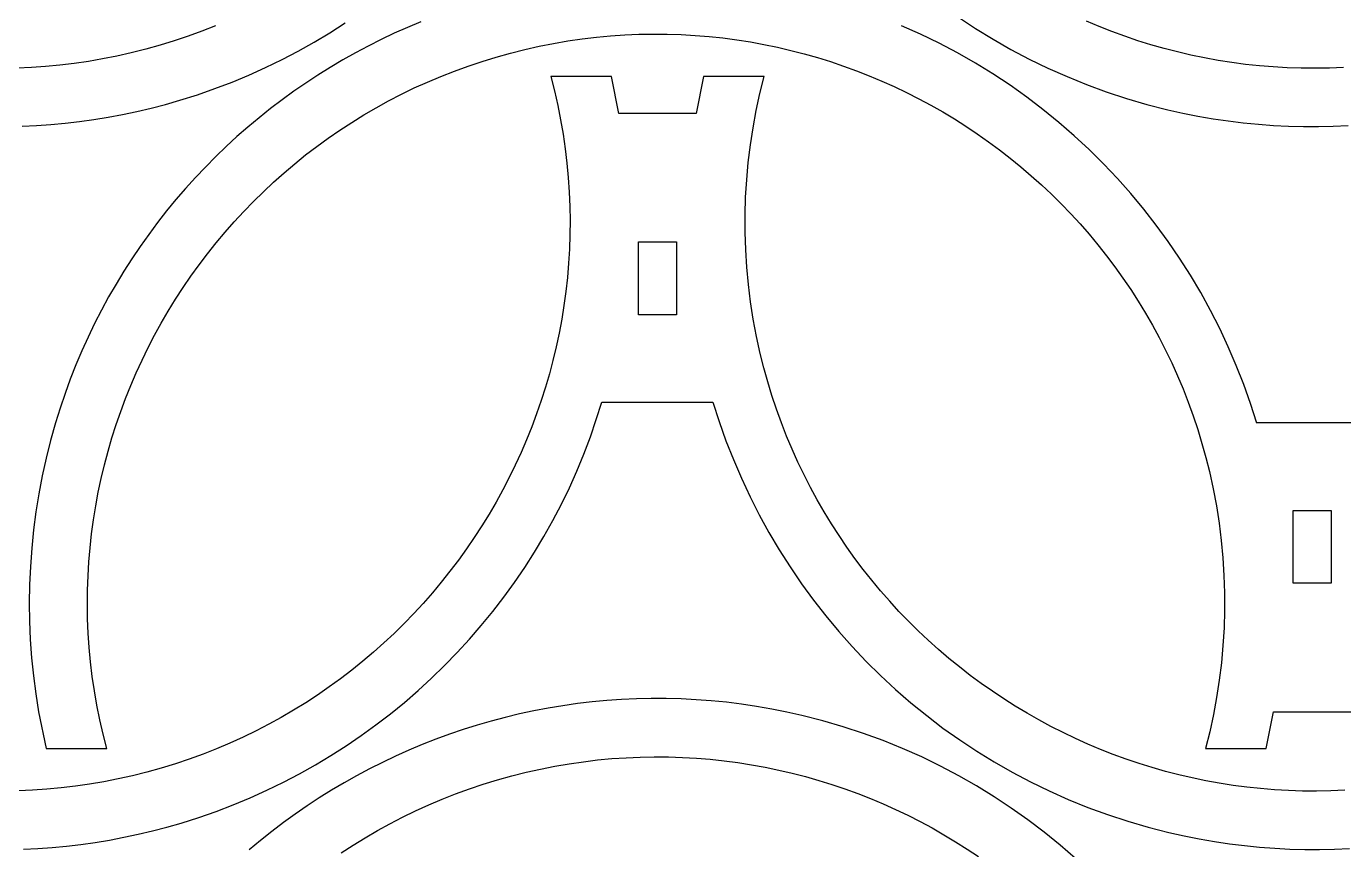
# Model space of a CAD drawing. Extents: x 378 to 958, y 20 to 900.
# Drawn here: x 486 to 576.4, y 627 to 683.4 of the extents above; entities that cross this region are included whole.
import ezdxf

# ---------------------------------------------------------------- set-up
doc = ezdxf.new("R2010")
doc.units = 0
doc.layers.get('0').update_dxf_attribs({"linetype": 'CONTINUOUS'})

msp = doc.modelspace()

# ---------------------------------------------------------------- linework, layer by layer
at = {"color": 4}
for p, q in [((549.962457, 684.046088), (551.135731, 683.269541)), ((498.075514, 683.070076), (497.133206, 682.726993)), ((499.004478, 683.435633), (498.075514, 683.070076)), ((505.777955, 682.327192), (506.847633, 682.96919)), ((506.847633, 682.96919), (507.897223, 683.641171)), ((512.187878, 683.339393), (511.277944, 682.932823)), ((513.107376, 683.72509), (512.187878, 683.339393)), ((547.359514, 682.872169), (546.051246, 683.454392)), ((551.135731, 683.269541), (552.337333, 682.529954)), ((559.621087, 683.392067), (558.756132, 683.755389)), ((560.49512, 683.049309), (559.621087, 683.392067)), ((561.37786, 682.727344), (560.49512, 683.049309)), ((495.20951, 682.109833), (494.228598, 681.836547)), ((496.177792, 682.40678), (495.20951, 682.109833)), ((497.133206, 682.726993), (496.177792, 682.40678)), ((504.688811, 681.715762), (505.777955, 682.327192)), ((510.377945, 682.505595), (509.488255, 682.057924)), ((511.277944, 682.932823), (510.377945, 682.505595)), ((521.216876, 682.046756), (522.197076, 682.240129)), ((522.197076, 682.240129), (523.17675, 682.407675)), ((523.17675, 682.407675), (524.155526, 682.549623)), ((524.155526, 682.549623), (525.133034, 682.666202)), ((525.133034, 682.666202), (526.1089, 682.757639)), ((526.1089, 682.757639), (527.082753, 682.824166)), ((527.082753, 682.824166), (528.054221, 682.866009)), ((528.054221, 682.866009), (529.022933, 682.883398)), ((529.022933, 682.883398), (529.988516, 682.876562)), ((529.988516, 682.876562), (530.950599, 682.84573)), ((530.950599, 682.84573), (531.908809, 682.79113)), ((531.908809, 682.79113), (532.862776, 682.712991)), ((532.862776, 682.712991), (533.812126, 682.611542)), ((533.812126, 682.611542), (534.756489, 682.487012)), ((534.756489, 682.487012), (535.695492, 682.339629)), ((535.695492, 682.339629), (536.628763, 682.169623)), ((536.628763, 682.169623), (537.555931, 681.977222)), ((548.642111, 682.249178), (547.359514, 682.872169)), ((549.898375, 681.586368), (548.642111, 682.249178)), ((552.337333, 682.529954), (553.566599, 681.82828)), ((562.268934, 682.426402), (561.37786, 682.727344)), ((563.167971, 682.14671), (562.268934, 682.426402)), ((564.074598, 681.888497), (563.167971, 682.14671)), ((491.274758, 681.174527), (490.295093, 681.006984)), ((492.254949, 681.367896), (491.274758, 681.174527)), ((493.235293, 681.58732), (492.254949, 681.367896)), ((494.228598, 681.836547), (493.235293, 681.58732)), ((503.58082, 681.135481), (504.688811, 681.715762)), ((508.609249, 681.590025), (507.741298, 681.102115)), ((509.488255, 682.057924), (508.609249, 681.590025)), ((517.294011, 681.007868), (518.262297, 681.304815)), ((518.262297, 681.304815), (519.243214, 681.578101)), ((519.243214, 681.578101), (520.236523, 681.827328)), ((520.236523, 681.827328), (521.216876, 682.046756)), ((537.555931, 681.977222), (538.476624, 681.762655)), ((538.476624, 681.762655), (539.39047, 681.526151)), ((539.39047, 681.526151), (540.297097, 681.267939)), ((540.297097, 681.267939), (541.196134, 680.988247)), ((551.127639, 680.884694), (549.898375, 681.586368)), ((553.566599, 681.82828), (554.822865, 681.165471)), ((554.822865, 681.165471), (556.105465, 680.542479)), ((564.988445, 681.651993), (564.074598, 681.888497)), ((565.909139, 681.437426), (564.988445, 681.651993)), ((566.836308, 681.245025), (565.909139, 681.437426)), ((567.76958, 681.075019), (566.836308, 681.245025)), ((486.389121, 680.590499), (485.41766, 680.548655)), ((487.362967, 680.657025), (486.389121, 680.590499)), ((488.338825, 680.748462), (487.362967, 680.657025)), ((489.316325, 680.865038), (488.338825, 680.748462)), ((490.295093, 681.006984), (489.316325, 680.865038)), ((501.310784, 680.070704), (502.454604, 680.586934)), ((502.454604, 680.586934), (503.58082, 681.135481)), ((506.884776, 680.594409), (506.040057, 680.067122)), ((507.741298, 681.102115), (506.884776, 680.594409)), ((514.467315, 679.979013), (515.396282, 680.34457)), ((515.396282, 680.34457), (516.338594, 680.687654)), ((516.338594, 680.687654), (517.294011, 681.007868)), ((541.196134, 680.988247), (542.087207, 680.687304)), ((542.087207, 680.687304), (542.969946, 680.365339)), ((542.969946, 680.365339), (543.843979, 680.022581)), ((552.329241, 680.145107), (551.127639, 680.884694)), ((556.105465, 680.542479), (557.413736, 679.960256)), ((568.708585, 680.927636), (567.76958, 681.075019)), ((569.652949, 680.803106), (568.708585, 680.927636)), ((570.602301, 680.701657), (569.652949, 680.803106)), ((571.556269, 680.623518), (570.602301, 680.701657)), ((572.514481, 680.568918), (571.556269, 680.623518)), ((573.476566, 680.538086), (572.514481, 680.568918)), ((574.442151, 680.53125), (573.476566, 680.538086)), ((575.410866, 680.548639), (574.442151, 680.53125)), ((576.382337, 680.590482), (575.410866, 680.548639)), ((498.972819, 679.137529), (500.149982, 679.587375)), ((500.149982, 679.587375), (501.310784, 680.070704)), ((505.207513, 679.520469), (504.387519, 678.954667)), ((506.040057, 680.067122), (505.207513, 679.520469)), ((512.650362, 679.182062), (513.551929, 679.591378)), ((513.551929, 679.591378), (514.467315, 679.979013)), ((526.167007, 679.971791), (522.004307, 679.971791)), ((522.004307, 679.971791), (522.256063, 678.980656)), ((526.673307, 677.442791), (526.167007, 679.971791)), ((532.481907, 679.971791), (531.975707, 677.442791)), ((536.644707, 679.971791), (532.481907, 679.971791)), ((536.353014, 678.810043), (536.644707, 679.971791)), ((543.843979, 680.022581), (544.708934, 679.659259)), ((544.708934, 679.659259), (545.564439, 679.275602)), ((553.502515, 679.36856), (552.329241, 680.145107)), ((554.646796, 678.556005), (553.502515, 679.36856)), ((557.413736, 679.960256), (558.747013, 679.419756)), ((558.747013, 679.419756), (560.104632, 678.92193)), ((496.571893, 678.34062), (497.779915, 678.721749)), ((497.779915, 678.721749), (498.972819, 679.137529)), ((504.387519, 678.954667), (503.580446, 678.36993)), ((510.889637, 678.299971), (511.762852, 678.751461)), ((511.762852, 678.751461), (512.650362, 679.182062)), ((522.256063, 678.980656), (522.480685, 677.989015)), ((536.097959, 677.639214), (536.353014, 678.810043)), ((545.564439, 679.275602), (546.410122, 678.871838)), ((546.410122, 678.871838), (547.245611, 678.448196)), ((547.245611, 678.448196), (548.070535, 678.004904)), ((555.761421, 677.708395), (554.646796, 678.556005)), ((560.104632, 678.92193), (561.485928, 678.46773)), ((561.485928, 678.46773), (562.890236, 678.05811)), ((492.644653, 677.363271), (493.628448, 677.571555)), ((493.628448, 677.571555), (494.611151, 677.803766)), ((494.611151, 677.803766), (495.592415, 678.060067)), ((495.592415, 678.060067), (496.571893, 678.34062)), ((502.786669, 677.766475), (502.006561, 677.144516)), ((503.580446, 678.36993), (502.786669, 677.766475)), ((509.187043, 677.335909), (510.030955, 677.827988)), ((510.030955, 677.827988), (510.889637, 678.299971)), ((522.480685, 677.989015), (522.678413, 676.997265)), ((535.879546, 676.460526), (536.097959, 677.639214)), ((548.070535, 678.004904), (548.884521, 677.542193)), ((556.845725, 676.826681), (555.761421, 677.708395)), ((562.890236, 678.05811), (564.316893, 677.69402)), ((564.316893, 677.69402), (565.354015, 677.461368)), ((486.738413, 676.606944), (487.721463, 676.675076)), ((487.721463, 676.675076), (488.705505, 676.766161)), ((488.705505, 676.766161), (489.690193, 676.88036)), ((489.690193, 676.88036), (490.675179, 677.017836)), ((490.675179, 677.017836), (491.660115, 677.178753)), ((491.660115, 677.178753), (492.644653, 677.363271)), ((502.006561, 677.144516), (501.240494, 676.504269)), ((507.544481, 676.293046), (508.358139, 676.824129)), ((508.358139, 676.824129), (509.187043, 677.335909)), ((522.678413, 676.997265), (522.849482, 676.005801)), ((531.975707, 677.442791), (526.673307, 677.442791)), ((548.884521, 677.542193), (549.687198, 677.06029)), ((549.687198, 677.06029), (550.478194, 676.559425)), ((557.899043, 675.911816), (556.845725, 676.826681)), ((565.354015, 677.461368), (566.391278, 677.255191)), ((566.391278, 677.255191), (567.42831, 677.075276)), ((567.42831, 677.075276), (568.464737, 676.921405)), ((568.464737, 676.921405), (569.500186, 676.793364)), ((569.500186, 676.793364), (570.534283, 676.690938)), ((570.534283, 676.690938), (571.566656, 676.61391)), ((485.756702, 676.561601), (486.738413, 676.606944)), ((500.488843, 675.84595), (499.75198, 675.169774)), ((501.240494, 676.504269), (500.488843, 675.84595)), ((505.963853, 675.174551), (506.746306, 675.743054)), ((506.746306, 675.743054), (507.544481, 676.293046)), ((522.849482, 676.005801), (522.994132, 675.015021)), ((535.697774, 675.275201), (535.879546, 676.460526)), ((550.478194, 676.559425), (551.257137, 676.039825)), ((551.257137, 676.039825), (552.023655, 675.501721)), ((558.92071, 674.964753), (557.899043, 675.911816)), ((571.566656, 676.61391), (572.596931, 676.562066)), ((572.596931, 676.562066), (573.624735, 676.535189)), ((573.624735, 676.535189), (574.649694, 676.533065)), ((574.649694, 676.533065), (575.671436, 676.555477)), ((575.671436, 676.555477), (576.689587, 676.602211)), ((499.75198, 675.169774), (499.030278, 674.475956)), ((505.197358, 674.587933), (505.963853, 675.174551)), ((522.994132, 675.015021), (523.112599, 674.025319)), ((535.552647, 674.084462), (535.697774, 675.275201)), ((552.023655, 675.501721), (552.777376, 674.945341)), ((552.777376, 674.945341), (553.517929, 674.370913)), ((559.910063, 673.986443), (558.92071, 674.964753)), ((499.030278, 674.475956), (498.324112, 673.764713)), ((503.713197, 673.361934), (504.447061, 673.983595)), ((504.447061, 673.983595), (505.197358, 674.587933)), ((523.112599, 674.025319), (523.205122, 673.037093)), ((535.444165, 672.889531), (535.552647, 674.084462)), ((553.517929, 674.370913), (554.244942, 673.778667)), ((560.866437, 672.977839), (559.910063, 673.986443)), ((497.633854, 673.036259), (496.959877, 672.29081)), ((498.324112, 673.764713), (497.633854, 673.036259)), ((502.996006, 672.723346), (503.713197, 673.361934)), ((523.205122, 673.037093), (523.271939, 672.050738)), ((554.244942, 673.778667), (554.958043, 673.16883)), ((554.958043, 673.16883), (555.656859, 672.541633)), ((496.959877, 672.29081), (496.302555, 671.528581)), ((502.295725, 672.068228), (502.996006, 672.723346)), ((535.37233, 671.691628), (535.444165, 672.889531)), ((555.656859, 672.541633), (556.341019, 671.897304)), ((561.789167, 671.939894), (560.866437, 672.977839)), ((496.302555, 671.528581), (495.66226, 670.749789)), ((500.946844, 670.709984), (501.612592, 671.396975)), ((501.612592, 671.396975), (502.295725, 672.068228)), ((523.271939, 672.050738), (523.313287, 671.066651)), ((535.337145, 670.491978), (535.37233, 671.691628)), ((556.341019, 671.897304), (557.010152, 671.236072)), ((557.010152, 671.236072), (557.663885, 670.558165)), ((562.677589, 670.873559), (561.789167, 671.939894)), ((495.66226, 670.749789), (495.039367, 669.954647)), ((500.298719, 670.007651), (500.946844, 670.709984)), ((523.313287, 671.066651), (523.329403, 670.085228)), ((535.338609, 669.291801), (535.337145, 670.491978)), ((557.663885, 670.558165), (558.301847, 669.863812)), ((563.531038, 669.779788), (562.677589, 670.873559)), ((495.039367, 669.954647), (494.434249, 669.143373)), ((499.668455, 669.290372), (500.298719, 670.007651)), ((523.329403, 670.085228), (523.320526, 669.106864)), ((558.301847, 669.863812), (558.923665, 669.153242)), ((564.348849, 668.659532), (563.531038, 669.779788)), ((494.434249, 669.143373), (493.847278, 668.316181)), ((498.462462, 667.812561), (499.05629, 668.558543)), ((499.05629, 668.558543), (499.668455, 669.290372)), ((523.320526, 669.106864), (523.286893, 668.131957)), ((535.376726, 668.092321), (535.338609, 669.291801)), ((558.923665, 669.153242), (559.528968, 668.426684)), ((565.130359, 667.513743), (564.348849, 668.659532)), ((493.847278, 668.316181), (493.278828, 667.473287)), ((497.887207, 667.052821), (498.462462, 667.812561)), ((523.286893, 668.131957), (523.228743, 667.160903)), ((535.451496, 666.894758), (535.376726, 668.092321)), ((559.528968, 668.426684), (560.117384, 667.684367)), ((560.117384, 667.684367), (560.688542, 666.92652)), ((493.278828, 667.473287), (492.729272, 666.614907)), ((497.330765, 666.279721), (497.887207, 667.052821)), ((523.228743, 667.160903), (523.146312, 666.194097)), ((535.562921, 665.700336), (535.451496, 666.894758)), ((560.688542, 666.92652), (561.242068, 666.153371)), ((565.874903, 666.343375), (565.130359, 667.513743)), ((492.729272, 666.614907), (492.198983, 665.741255)), ((496.793372, 665.493656), (497.330765, 666.279721)), ((523.146312, 666.194097), (523.039839, 665.231936)), ((561.242068, 666.153371), (561.777592, 665.365149)), ((566.581815, 665.149378), (565.874903, 666.343375)), ((492.198983, 665.741255), (491.688336, 664.852547)), ((496.275266, 664.695022), (496.793372, 665.493656)), ((523.039839, 665.231936), (522.909562, 664.274816)), ((535.711003, 664.510276), (535.562921, 665.700336)), ((561.777592, 665.365149), (562.294742, 664.562083)), ((567.250433, 663.932707), (566.581815, 665.149378)), ((491.688336, 664.852547), (491.197702, 663.948999)), ((495.776685, 663.884215), (496.275266, 664.695022)), ((522.909562, 664.274816), (522.755717, 663.323133)), ((535.895744, 663.3258), (535.711003, 664.510276)), ((562.294742, 664.562083), (562.793145, 663.744402)), ((491.197702, 663.948999), (490.727455, 663.030827)), ((495.297868, 663.061633), (495.776685, 663.884215)), ((522.755717, 663.323133), (522.578544, 662.377283)), ((536.117145, 662.148131), (535.895744, 663.3258)), ((562.793145, 663.744402), (563.27243, 662.912334)), ((567.88009, 662.694313), (567.250433, 663.932707)), ((490.727455, 663.030827), (490.277969, 662.098245)), ((494.400472, 661.382723), (494.839051, 662.22767)), ((494.839051, 662.22767), (495.297868, 663.061633)), ((522.578544, 662.377283), (522.378279, 661.437663)), ((563.27243, 662.912334), (563.732226, 662.066109)), ((568.470124, 661.435148), (567.88009, 662.694313)), ((490.277969, 662.098245), (489.849617, 661.15147)), ((493.98237, 660.527189), (494.400472, 661.382723)), ((522.378279, 661.437663), (522.15516, 660.504669)), ((536.375207, 660.978491), (536.117145, 662.148131)), ((563.732226, 662.066109), (564.172159, 661.205955)), ((569.019868, 660.156164), (568.470124, 661.435148)), ((489.849617, 661.15147), (489.442771, 660.190716)), ((493.584981, 659.661464), (493.98237, 660.527189)), ((522.15516, 660.504669), (521.909425, 659.578697)), ((536.619651, 660.003274), (536.375207, 660.978491)), ((564.172159, 661.205955), (564.591859, 660.332101)), ((489.442771, 660.190716), (489.057806, 659.216199)), ((493.208544, 658.785943), (493.584981, 659.661464)), ((521.909425, 659.578697), (521.641313, 658.660143)), ((536.887303, 659.039927), (536.619651, 660.003274)), ((564.591859, 660.332101), (564.990953, 659.444776)), ((569.528659, 658.858315), (569.019868, 660.156164)), ((489.057806, 659.216199), (488.695094, 658.228135)), ((492.853296, 657.901023), (493.208544, 658.785943)), ((521.641313, 658.660143), (521.35106, 657.749403)), ((537.177793, 658.088678), (536.887303, 659.039927)), ((564.990953, 659.444776), (565.36907, 658.544208)), ((569.995832, 657.542552), (569.528659, 658.858315)), ((488.695094, 658.228135), (488.355008, 657.22674)), ((492.519475, 657.0071), (492.853296, 657.901023)), ((521.35106, 657.749403), (521.038904, 656.846874)), ((537.490747, 657.149757), (537.177793, 658.088678)), ((565.36907, 658.544208), (565.725838, 657.630627)), ((488.355008, 657.22674), (488.037923, 656.212228)), ((492.207319, 656.104571), (492.519475, 657.0071)), ((521.038904, 656.846874), (520.705084, 655.952952)), ((524.735207, 655.269291), (525.520507, 657.641791)), ((525.520507, 657.641791), (533.128507, 657.641791)), ((533.128507, 657.641791), (533.130907, 657.644191)), ((533.130907, 657.644191), (533.555798, 656.311466)), ((537.825794, 656.223391), (537.490747, 657.149757)), ((565.725838, 657.630627), (566.060884, 656.704262)), ((570.420723, 656.209828), (569.995832, 657.542552)), ((488.037923, 656.212228), (487.699632, 655.016346)), ((491.917066, 655.193831), (492.207319, 656.104571)), ((520.705084, 655.952952), (520.349836, 655.068033)), ((533.555798, 656.311466), (534.02297, 654.995703)), ((538.182562, 655.30981), (537.825794, 656.223391)), ((566.060884, 656.704262), (566.373838, 655.76534)), ((570.423123, 656.212228), (570.420723, 656.209828)), ((578.031223, 656.212228), (570.423123, 656.212228)), ((487.699632, 655.016346), (487.396353, 653.807945)), ((491.648953, 654.275277), (491.917066, 655.193831)), ((520.349836, 655.068033), (519.973399, 654.192512)), ((524.284717, 654.085256), (524.735207, 655.269291)), ((534.02297, 654.995703), (534.53176, 653.697854)), ((538.56068, 654.409242), (538.182562, 655.30981)), ((566.373838, 655.76534), (566.664327, 654.814091)), ((491.403217, 653.349305), (491.648953, 654.275277)), ((519.973399, 654.192512), (519.57601, 653.326788)), ((523.800472, 652.918371), (524.284717, 654.085256)), ((538.959775, 653.521917), (538.56068, 654.409242)), ((566.664327, 654.814091), (566.931979, 653.850744)), ((487.396353, 653.807945), (487.128191, 652.588517)), ((491.180098, 652.416311), (491.403217, 653.349305)), ((519.57601, 653.326788), (519.157908, 652.471254)), ((534.53176, 653.697854), (535.081502, 652.418871)), ((539.379476, 652.648063), (538.959775, 653.521917)), ((566.931979, 653.850744), (567.176423, 652.875528)), ((487.128191, 652.588517), (486.89525, 651.359553)), ((490.979832, 651.476692), (491.180098, 652.416311)), ((519.157908, 652.471254), (518.719329, 651.626309)), ((523.283095, 651.769219), (523.800472, 652.918371)), ((535.081502, 652.418871), (535.671534, 651.159706)), ((539.819411, 651.787909), (539.379476, 652.648063)), ((567.176423, 652.875528), (567.434485, 651.705887)), ((486.89525, 651.359553), (486.697634, 650.122545)), ((490.802658, 650.530843), (490.979832, 651.476692)), ((518.719329, 651.626309), (518.260512, 650.792347)), ((522.733206, 650.638385), (523.283095, 651.769219)), ((540.279207, 650.941684), (539.819411, 651.787909)), ((567.434485, 651.705887), (567.655886, 650.528218)), ((490.648812, 649.57916), (490.802658, 650.530843)), ((518.260512, 650.792347), (517.781695, 649.969766)), ((522.151427, 649.52645), (522.733206, 650.638385)), ((535.671534, 651.159706), (536.301189, 649.921311)), ((540.758493, 650.109617), (540.279207, 650.941684)), ((567.655886, 650.528218), (567.840627, 649.343742)), ((486.697634, 650.122545), (486.535449, 648.878985)), ((490.518533, 648.622041), (490.648812, 649.57916)), ((517.781695, 649.969766), (517.283114, 649.15896)), ((536.301189, 649.921311), (536.969803, 648.70464)), ((541.256898, 649.291935), (540.758493, 650.109617)), ((486.535449, 648.878985), (486.408798, 647.630366)), ((517.283114, 649.15896), (516.765009, 648.360328)), ((521.538378, 648.433999), (522.151427, 649.52645)), ((536.969803, 648.70464), (537.676713, 647.510644)), ((541.774049, 648.488869), (541.256898, 649.291935)), ((567.840627, 649.343742), (567.98871, 648.153682)), ((490.412059, 647.659881), (490.518533, 648.622041)), ((516.765009, 648.360328), (516.227616, 647.574264)), ((520.894681, 647.361615), (521.538378, 648.433999)), ((542.309574, 647.700647), (541.774049, 648.488869)), ((567.98871, 648.153682), (568.100137, 646.95926)), ((486.408798, 647.630366), (486.317785, 646.378178)), ((490.329627, 646.693077), (490.412059, 647.659881)), ((516.227616, 647.574264), (515.671173, 646.801165)), ((520.220957, 646.309881), (520.894681, 647.361615)), ((537.676713, 647.510644), (538.421254, 646.340275)), ((542.863102, 646.927498), (542.309574, 647.700647)), ((543.434261, 646.169651), (542.863102, 646.927498)), ((568.100137, 646.95926), (568.17491, 645.761697)), ((486.317785, 646.378178), (486.262517, 645.123913)), ((490.271474, 645.722024), (490.329627, 646.693077)), ((515.095919, 646.041427), (514.50209, 645.295446)), ((515.671173, 646.801165), (515.095919, 646.041427)), ((519.517827, 645.279381), (520.220957, 646.309881)), ((538.421254, 646.340275), (539.202761, 645.194487)), ((544.022679, 645.427334), (543.434261, 646.169651)), ((486.262517, 645.123913), (486.243096, 643.869064)), ((490.23784, 644.747118), (490.271474, 645.722024)), ((514.50209, 645.295446), (513.889925, 644.563619)), ((518.785913, 644.270697), (519.517827, 645.279381)), ((539.202761, 645.194487), (540.020569, 644.07423)), ((544.627984, 644.700776), (544.022679, 645.427334)), ((568.17491, 645.761697), (568.213029, 644.562217)), ((490.228961, 643.768757), (490.23784, 644.747118)), ((513.889925, 644.563619), (513.259662, 643.846341)), ((518.025835, 643.284414), (518.785913, 644.270697)), ((545.249803, 643.990206), (544.627984, 644.700776)), ((568.213029, 644.562217), (568.214498, 643.36204)), ((486.243096, 643.869064), (486.259627, 642.615121)), ((490.245075, 642.787336), (490.228961, 643.768757)), ((513.259662, 643.846341), (512.611537, 643.14401)), ((517.238214, 642.321114), (518.025835, 643.284414)), ((540.020569, 644.07423), (540.874015, 642.980459)), ((545.887767, 643.295854), (545.249803, 643.990206)), ((546.541501, 642.617947), (545.887767, 643.295854)), ((568.214498, 643.36204), (568.179317, 642.16239)), ((486.259627, 642.615121), (486.312215, 641.363578)), ((490.28642, 641.803251), (490.245075, 642.787336)), ((511.94579, 642.45702), (511.262657, 641.785769)), ((512.611537, 643.14401), (511.94579, 642.45702)), ((516.423673, 641.38138), (517.238214, 642.321114)), ((540.874015, 642.980459), (541.762434, 641.914124)), ((547.210636, 641.956714), (546.541501, 642.617947)), ((490.353234, 640.816899), (490.28642, 641.803251)), ((511.262657, 641.785769), (510.562376, 641.130652)), ((541.762434, 641.914124), (542.685161, 640.876179)), ((547.894798, 641.312385), (547.210636, 641.956714)), ((568.179317, 642.16239), (568.107489, 640.964488)), ((486.312215, 641.363578), (486.400964, 640.115925)), ((490.445754, 639.828676), (490.353234, 640.816899)), ((510.562376, 641.130652), (509.845186, 640.492066)), ((515.582831, 640.465798), (516.423673, 641.38138)), ((542.685161, 640.876179), (543.641532, 639.867575)), ((548.593615, 640.685188), (547.894798, 641.312385)), ((549.306717, 640.075352), (548.593615, 640.685188)), ((568.107489, 640.964488), (567.999016, 639.769556)), ((486.400964, 640.115925), (486.525979, 638.873654)), ((490.564218, 638.838978), (490.445754, 639.828676)), ((509.111324, 639.870406), (508.361027, 639.26607)), ((509.845186, 640.492066), (509.111324, 639.870406)), ((514.71631, 639.574948), (515.582831, 640.465798)), ((543.641532, 639.867575), (544.630882, 638.889266)), ((550.033731, 639.483105), (549.306717, 640.075352)), ((567.999016, 639.769556), (567.853898, 638.578817)), ((486.525979, 638.873654), (486.687364, 637.638258)), ((490.708864, 637.8482), (490.564218, 638.838978)), ((508.361027, 639.26607), (507.594534, 638.679453)), ((512.908717, 637.869783), (513.824732, 638.709416)), ((513.824732, 638.709416), (514.71631, 639.574948)), ((544.630882, 638.889266), (545.652548, 637.942202)), ((550.774286, 638.908677), (550.033731, 639.483105)), ((551.528009, 638.352297), (550.774286, 638.908677)), ((490.87993, 636.856741), (490.708864, 637.8482)), ((506.812081, 638.110951), (506.013908, 637.560961)), ((507.594534, 638.679453), (506.812081, 638.110951)), ((511.968887, 637.056634), (512.908717, 637.869783)), ((545.652548, 637.942202), (546.705864, 637.027337)), ((552.294528, 637.814193), (551.528009, 638.352297)), ((553.073472, 637.294593), (552.294528, 637.814193)), ((567.853898, 638.578817), (567.672138, 637.393492)), ((486.687364, 637.638258), (486.885223, 636.411228)), ((505.200252, 637.029879), (504.371349, 636.518101)), ((506.013908, 637.560961), (505.200252, 637.029879)), ((511.005863, 636.270552), (511.968887, 637.056634)), ((523.832848, 636.967833), (522.832793, 636.825968)), ((524.837987, 637.086238), (523.832848, 636.967833)), ((525.847836, 637.180968), (524.837987, 637.086238)), ((526.862023, 637.251807), (525.847836, 637.180968)), ((527.880174, 637.298541), (526.862023, 637.251807)), ((528.901916, 637.320954), (527.880174, 637.298541)), ((529.926875, 637.318829), (528.901916, 637.320954)), ((530.954679, 637.291953), (529.926875, 637.318829)), ((531.984954, 637.240108), (530.954679, 637.291953)), ((533.017327, 637.16308), (531.984954, 637.240108)), ((534.051425, 637.060654), (533.017327, 637.16308)), ((535.086874, 636.932613), (534.051425, 637.060654)), ((536.123301, 636.778743), (535.086874, 636.932613)), ((546.705864, 637.027337), (547.790166, 636.145623)), ((553.86447, 636.793728), (553.073472, 637.294593)), ((567.672138, 637.393492), (567.453738, 636.214804)), ((486.885223, 636.411228), (487.391323, 633.882228)), ((491.077653, 635.864994), (490.87993, 636.856741)), ((503.527439, 636.026023), (502.668759, 635.554041)), ((504.371349, 636.518101), (503.527439, 636.026023)), ((510.020266, 635.512121), (511.005863, 636.270552)), ((518.890876, 636.028225), (517.921839, 635.772296)), ((519.866863, 636.261773), (518.890876, 636.028225)), ((520.849427, 636.472723), (519.866863, 636.261773)), ((521.838195, 636.66086), (520.849427, 636.472723)), ((522.832793, 636.825968), (521.838195, 636.66086)), ((537.160332, 636.598827), (536.123301, 636.778743)), ((538.197596, 636.39265), (537.160332, 636.598827)), ((539.234718, 636.159998), (538.197596, 636.39265)), ((540.661374, 635.795908), (539.234718, 636.159998)), ((547.790166, 636.145623), (548.90479, 635.298013)), ((554.667148, 636.311825), (553.86447, 636.793728)), ((555.481135, 635.849114), (554.667148, 636.311825)), ((567.453738, 636.214804), (567.198699, 635.043976)), ((571.069723, 633.882228), (571.575923, 636.411228)), ((571.575923, 636.411228), (576.878223, 636.411228)), ((491.302272, 634.873358), (491.077653, 635.864994)), ((501.795546, 635.102552), (500.908039, 634.671952)), ((502.668759, 635.554041), (501.795546, 635.102552)), ((509.012717, 634.781922), (510.020266, 635.512121)), ((516.006109, 635.194153), (515.060162, 634.87237)), ((516.960126, 635.4942), (516.006109, 635.194153)), ((517.921839, 635.772296), (516.960126, 635.4942)), ((542.065683, 635.386288), (540.661374, 635.795908)), ((543.446979, 634.932088), (542.065683, 635.386288)), ((548.90479, 635.298013), (550.049071, 634.485458)), ((556.30606, 635.405823), (555.481135, 635.849114)), ((557.14155, 634.982181), (556.30606, 635.405823)), ((491.554023, 633.882228), (491.302272, 634.873358)), ((500.006475, 634.262637), (499.091092, 633.875003)), ((500.908039, 634.671952), (500.006475, 634.262637)), ((507.983837, 634.080541), (509.012717, 634.781922)), ((514.122658, 634.529067), (513.193971, 634.16446)), ((515.060162, 634.87237), (514.122658, 634.529067)), ((544.804597, 634.434262), (543.446979, 634.932088)), ((546.137874, 633.893762), (544.804597, 634.434262)), ((550.049071, 634.485458), (551.222345, 633.708911)), ((557.987234, 634.578416), (557.14155, 634.982181)), ((558.842739, 634.194759), (557.987234, 634.578416)), ((559.707694, 633.831437), (558.842739, 634.194759)), ((567.198699, 635.043976), (566.907023, 633.882228)), ((487.391323, 633.882228), (491.554023, 633.882228)), ((498.162128, 633.509446), (497.21982, 633.166363)), ((499.091092, 633.875003), (498.162128, 633.509446)), ((505.86457, 632.766562), (506.934247, 633.40856)), ((506.934247, 633.40856), (507.983837, 634.080541)), ((511.364538, 633.372193), (510.464539, 632.944965)), ((512.274473, 633.778763), (511.364538, 633.372193)), ((513.193971, 634.16446), (512.274473, 633.778763)), ((527.169348, 633.263536), (528.140816, 633.305379)), ((528.140816, 633.305379), (529.109528, 633.322769)), ((529.109528, 633.322769), (530.075111, 633.315933)), ((530.075111, 633.315933), (531.037194, 633.2851)), ((531.037194, 633.2851), (531.995404, 633.2305)), ((547.446145, 633.31154), (546.137874, 633.893762)), ((548.728746, 632.688548), (547.446145, 633.31154)), ((551.222345, 633.708911), (552.423947, 632.969324)), ((560.581728, 633.488679), (559.707694, 633.831437)), ((561.464467, 633.166714), (560.581728, 633.488679)), ((566.907023, 633.882228), (571.069723, 633.882228)), ((495.296124, 632.549203), (494.315212, 632.275917)), ((496.264406, 632.84615), (495.296124, 632.549203)), ((497.21982, 633.166363), (496.264406, 632.84615)), ((504.775425, 632.155132), (505.86457, 632.766562)), ((509.57485, 632.497294), (508.695843, 632.029395)), ((510.464539, 632.944965), (509.57485, 632.497294)), ((520.323118, 632.266698), (521.303471, 632.486126)), ((521.303471, 632.486126), (522.283671, 632.679499)), ((522.283671, 632.679499), (523.263345, 632.847045)), ((523.263345, 632.847045), (524.242121, 632.988993)), ((524.242121, 632.988993), (525.219628, 633.105572)), ((525.219628, 633.105572), (526.195495, 633.19701)), ((526.195495, 633.19701), (527.169348, 633.263536)), ((531.995404, 633.2305), (532.94937, 633.152361)), ((532.94937, 633.152361), (533.898721, 633.050912)), ((533.898721, 633.050912), (534.843083, 632.926382)), ((534.843083, 632.926382), (535.782086, 632.778999)), ((535.782086, 632.778999), (536.715358, 632.608993)), ((536.715358, 632.608993), (537.642526, 632.416592)), ((537.642526, 632.416592), (538.563219, 632.202025)), ((549.985011, 632.025738), (548.728746, 632.688548)), ((552.423947, 632.969324), (553.653213, 632.26765)), ((562.355541, 632.865772), (561.464467, 633.166714)), ((563.254577, 632.58608), (562.355541, 632.865772)), ((564.161204, 632.327867), (563.254577, 632.58608)), ((491.361372, 631.613897), (490.381707, 631.446354)), ((492.341563, 631.807266), (491.361372, 631.613897)), ((493.321907, 632.026691), (492.341563, 631.807266)), ((494.315212, 632.275917), (493.321907, 632.026691)), ((502.541218, 631.026304), (503.667434, 631.574851)), ((503.667434, 631.574851), (504.775425, 632.155132)), ((507.827893, 631.541485), (506.971371, 631.033779)), ((508.695843, 632.029395), (507.827893, 631.541485)), ((517.380606, 631.447238), (518.348892, 631.744185)), ((518.348892, 631.744185), (519.329808, 632.017471)), ((519.329808, 632.017471), (520.323118, 632.266698)), ((538.563219, 632.202025), (539.477065, 631.965521)), ((539.477065, 631.965521), (540.383692, 631.707309)), ((540.383692, 631.707309), (541.282728, 631.427617)), ((551.214278, 631.324064), (549.985011, 632.025738)), ((553.653213, 632.26765), (554.909479, 631.604841)), ((554.909479, 631.604841), (556.192079, 630.981849)), ((565.07505, 632.091363), (564.161204, 632.327867)), ((565.995742, 631.876796), (565.07505, 632.091363)), ((566.92291, 631.684395), (565.995742, 631.876796)), ((567.856181, 631.514389), (566.92291, 631.684395)), ((568.795183, 631.367006), (567.856181, 631.514389)), ((486.475736, 631.029869), (485.504274, 630.988026)), ((487.449581, 631.096395), (486.475736, 631.029869)), ((488.42544, 631.187832), (487.449581, 631.096395)), ((489.402939, 631.304408), (488.42544, 631.187832)), ((490.381707, 631.446354), (489.402939, 631.304408)), ((501.397399, 630.510075), (502.541218, 631.026304)), ((506.971371, 631.033779), (506.126652, 630.506492)), ((514.553909, 630.418383), (515.482877, 630.78394)), ((515.482877, 630.78394), (516.425188, 631.127024)), ((516.425188, 631.127024), (517.380606, 631.447238)), ((541.282728, 631.427617), (542.173802, 631.126674)), ((542.173802, 631.126674), (543.056541, 630.804709)), ((543.056541, 630.804709), (543.930574, 630.461952)), ((552.41588, 630.584478), (551.214278, 631.324064)), ((553.589154, 629.80793), (552.41588, 630.584478)), ((556.192079, 630.981849), (557.50035, 630.399626)), ((569.739544, 631.242476), (568.795183, 631.367006)), ((570.688893, 631.141027), (569.739544, 631.242476)), ((571.642858, 631.062888), (570.688893, 631.141027)), ((572.601067, 631.008288), (571.642858, 631.062888)), ((573.563147, 630.977456), (572.601067, 631.008288)), ((574.528728, 630.97062), (573.563147, 630.977456)), ((575.497437, 630.988009), (574.528728, 630.97062)), ((576.468903, 631.029852), (575.497437, 630.988009)), ((499.059433, 629.576899), (500.236597, 630.026745)), ((500.236597, 630.026745), (501.397399, 630.510075)), ((505.294108, 629.959839), (504.474113, 629.394037)), ((506.126652, 630.506492), (505.294108, 629.959839)), ((512.736957, 629.621432), (513.638523, 630.030748)), ((513.638523, 630.030748), (514.553909, 630.418383)), ((543.930574, 630.461952), (544.795529, 630.098629)), ((544.795529, 630.098629), (545.651034, 629.714972)), ((545.651034, 629.714972), (546.496716, 629.311208)), ((554.733435, 628.995376), (553.589154, 629.80793)), ((557.50035, 630.399626), (558.833627, 629.859126)), ((558.833627, 629.859126), (560.191246, 629.3613)), ((495.679029, 628.499437), (496.658507, 628.779991)), ((496.658507, 628.779991), (497.86653, 629.16112)), ((497.86653, 629.16112), (499.059433, 629.576899)), ((503.667041, 628.8093), (502.873264, 628.205845)), ((504.474113, 629.394037), (503.667041, 628.8093)), ((510.976232, 628.739341), (511.849447, 629.190831)), ((511.849447, 629.190831), (512.736957, 629.621432)), ((546.496716, 629.311208), (547.332206, 628.887566)), ((547.332206, 628.887566), (548.157129, 628.444274)), ((555.848059, 628.147765), (554.733435, 628.995376)), ((560.191246, 629.3613), (561.572542, 628.9071)), ((561.572542, 628.9071), (562.97685, 628.49748)), ((492.731268, 627.802641), (493.715062, 628.010925)), ((493.715062, 628.010925), (494.697765, 628.243136)), ((494.697765, 628.243136), (495.679029, 628.499437)), ((502.873264, 628.205845), (502.093155, 627.583886)), ((509.273638, 627.775279), (510.11755, 628.267358)), ((510.11755, 628.267358), (510.976232, 628.739341)), ((548.157129, 628.444274), (548.971116, 627.981563)), ((548.971116, 627.981563), (549.773793, 627.49966)), ((556.932361, 627.266051), (555.848059, 628.147765)), ((562.97685, 628.49748), (564.403507, 628.133391)), ((564.403507, 628.133391), (565.440633, 627.900738)), ((565.440633, 627.900738), (566.477901, 627.694562)), ((485.843317, 627.000971), (486.825027, 627.046314)), ((486.825027, 627.046314), (487.808077, 627.114446)), ((487.808077, 627.114446), (488.79212, 627.205531)), ((488.79212, 627.205531), (489.776807, 627.31973)), ((489.776807, 627.31973), (490.761793, 627.457206)), ((490.761793, 627.457206), (491.746729, 627.618123)), ((491.746729, 627.618123), (492.731268, 627.802641)), ((502.093155, 627.583886), (501.327089, 626.943639)), ((507.631075, 626.732416), (508.444734, 627.263499)), ((508.444734, 627.263499), (509.273638, 627.775279)), ((549.773793, 627.49966), (550.564789, 626.998795)), ((550.564789, 626.998795), (551.343732, 626.479196)), ((557.985677, 626.351186), (556.932361, 627.266051)), ((566.477901, 627.694562), (567.514936, 627.514646)), ((567.514936, 627.514646), (568.551367, 627.360775)), ((568.551367, 627.360775), (569.586818, 627.232735)), ((569.586818, 627.232735), (570.620918, 627.130308)), ((570.620918, 627.130308), (571.653293, 627.05328)), ((571.653293, 627.05328), (572.68357, 627.001436)), ((572.68357, 627.001436), (573.711375, 626.974559)), ((573.711375, 626.974559), (574.736336, 626.972435)), ((574.736336, 626.972435), (575.758079, 626.994847)), ((575.758079, 626.994847), (576.77623, 627.041581))]:
    msp.add_line(p, q, dxfattribs=at)
at = {"color": 7}
for p, q in [((528.024507, 663.631291), (528.024507, 668.630891)), ((528.024507, 668.630891), (530.624307, 668.630891)), ((530.624307, 668.630891), (530.624307, 663.631291)), ((530.624307, 663.631291), (528.024507, 663.631291)), ((572.927223, 650.222728), (575.527123, 650.222728)), ((572.927223, 645.223128), (572.927223, 650.222728)), ((575.527123, 650.222728), (575.527123, 645.223128)), ((575.527123, 645.223128), (572.927223, 645.223128))]:
    msp.add_line(p, q, dxfattribs=at)

doc.saveas('drawing.dxf')
